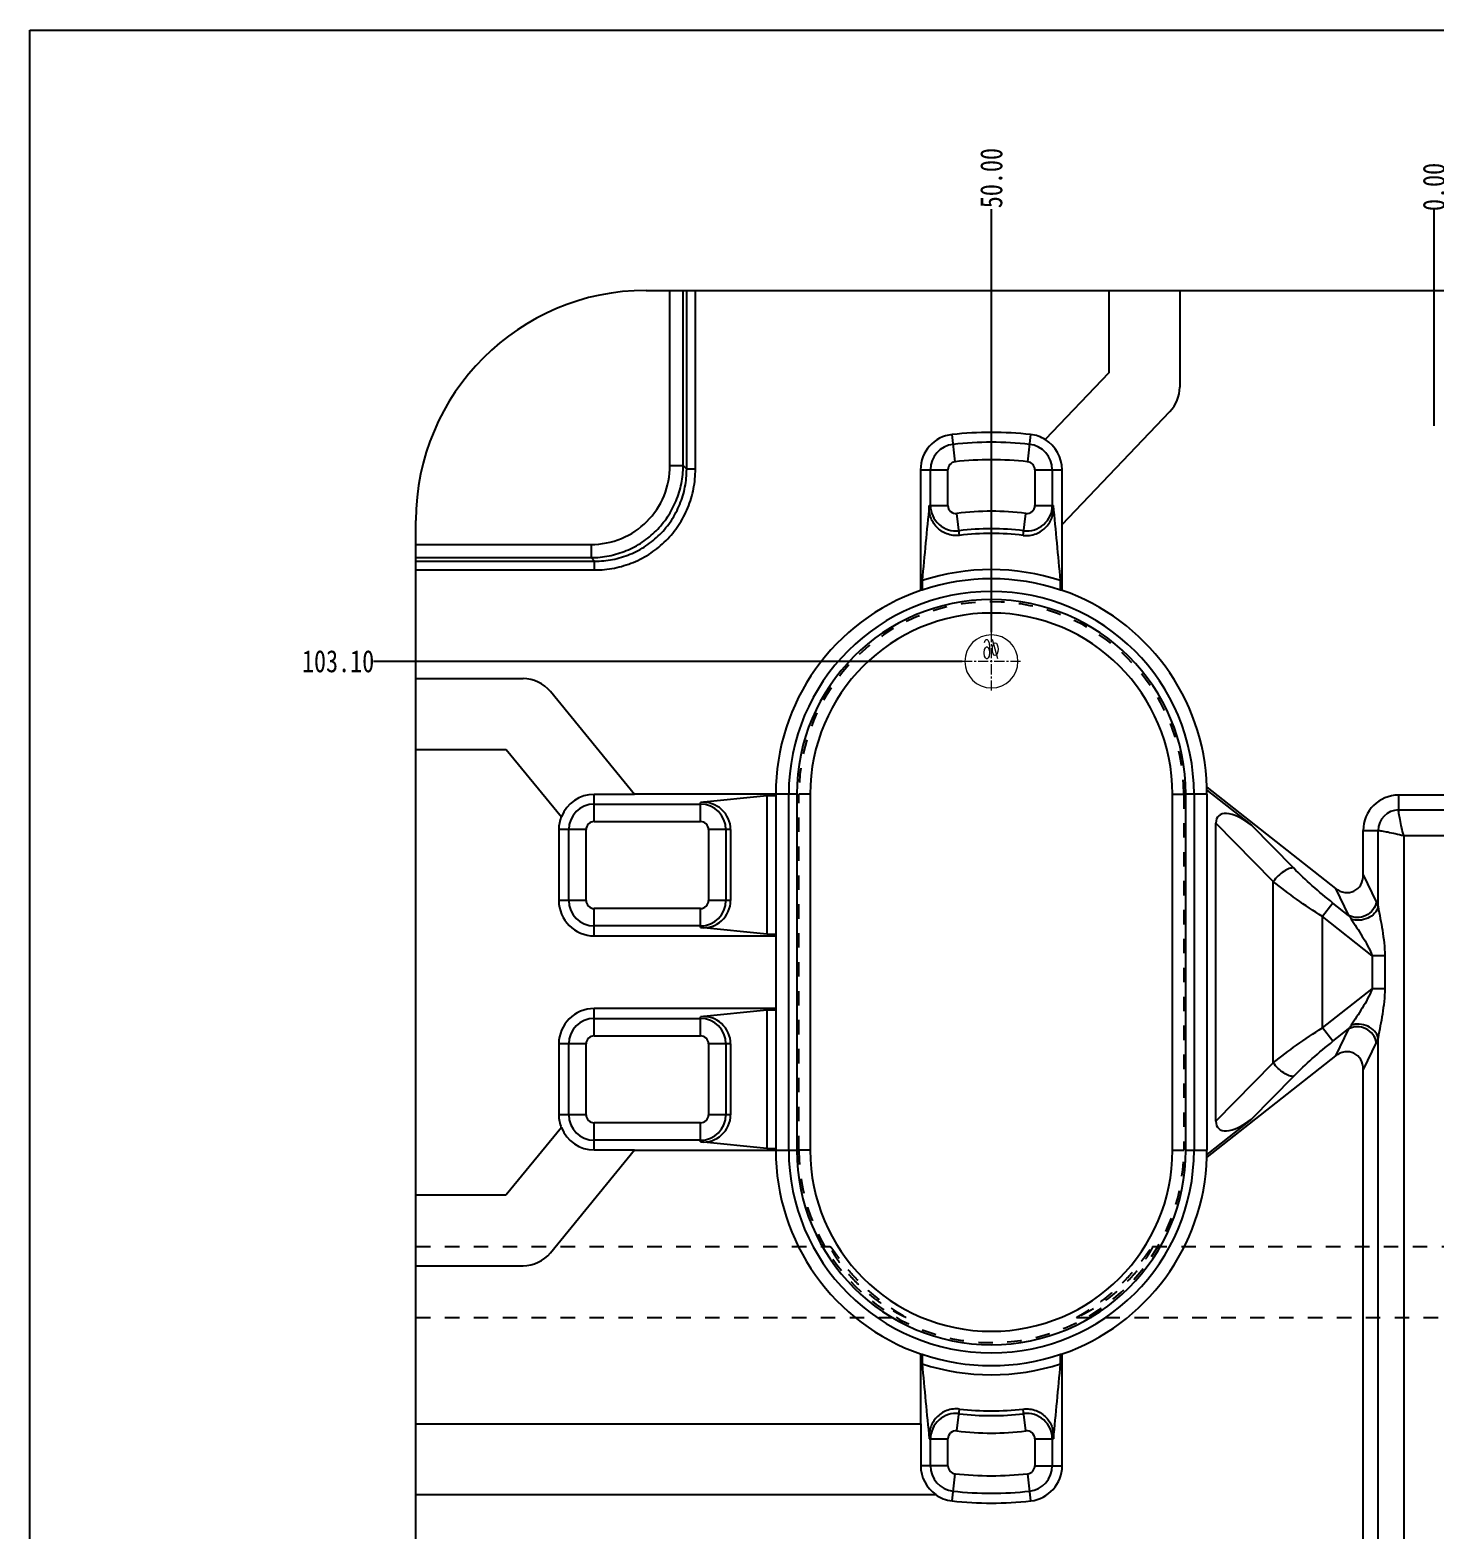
# Model space of a CAD drawing. Header units: millimetres. Extents: x 780 to 4422, y -1506 to 1268.
# Drawn here: x 1799.7 to 1958.3, y -546.6 to -377.2 of the extents above; entities that cross this region are included whole.
import ezdxf

# ---------------------------------------------------------------- set-up
doc = ezdxf.new("R2010")
doc.units = ezdxf.units.MM
doc.header["$LTSCALE"] = 16.335
doc.header["$PDMODE"] = 3
doc.header["$PDSIZE"] = 0.3125
doc.linetypes.add('CENTER', pattern=[0.6, 0.375, -0.075, 0.075, -0.075])
doc.linetypes.add('HIDDEN', pattern=[0.2, 0.1, -0.1])
doc.layers.get('0').update_dxf_attribs({"linetype": 'CONTINUOUS'})
doc.layers.get('Defpoints').update_dxf_attribs({"linetype": 'CONTINUOUS'})
doc.layers.add('DEFAULT_2', color=8, linetype='HIDDEN')
doc.layers.add('dim', color=82, linetype='CONTINUOUS', lineweight=9)
doc.layers.add('insert', color=85, linetype='CONTINUOUS', lineweight=20)
doc.styles.get("Standard").update_dxf_attribs({"font": 'txt', "width": 0.8})
doc.styles.add('TXT05', font='txt.shx', dxfattribs={"width": 0.5, "bigfont": 'gbcbig.shx'})
doc.dimstyles.get("Standard").update_dxf_attribs({"dimtxt": 0.15625, "dimasz": 0.1875, "dimexe": 0.125, "dimexo": 0.0625, "dimtad": 0, "dimtih": 1, "dimtoh": 1, "dimdsep": 46, "dimtxsty": 'Standard', "dimcen": 0.09, "dimadec": 0, "dimazin": 0, "dimtp": 0.01, "dimtm": 0.01, "dimtfac": 1, "dimtofl": 0, "dimtmove": 0, "dimatfit": 3, "dimfxl": 0, "dimtolj": 1, "dimarcsym": 0})

# ---------------------------------------------------------------- blocks, each defined once
blk = doc.blocks.new('csk_6')
at = {"layer": 'insert', "color": 1, "linetype": 'CENTER', "ltscale": 0.186593}
for p, q in [((0, -3.3), (0, 3.3)), ((-3.3, 0), (3.3, 0))]:
    blk.add_line(p, q, dxfattribs=at)
at = {"layer": 'insert'}
blk.add_circle((0, 0), 3, dxfattribs=at)
at = {"layer": 'insert', "color": 6, "style": 'TXT05', "width": 0.5}
blk.add_text('%%c6', height=2.16, dxfattribs=at).set_placement((-0.9, 0.3))
blk = doc.blocks.new('*D285')
at = {"layer": 'Defpoints', "color": 0}
for p in [(1958.26, -397.46), (1958.26, -421.95), (1958.26, -551.64)]:
    blk.add_point(p, dxfattribs=at)
at = {"layer": 'dim', "color": 4, "lineweight": -2}
blk.add_line((1958.26, -421.95), (1958.26, -397.46), dxfattribs=at)
at = {"layer": 'dim', "color": 6, "insert": (1958.26, -394.96), "char_height": 2.5, "attachment_point": 5, "rotation": 90}
blk.add_mtext('\\A1;0.00', dxfattribs=at)
blk = doc.blocks.new('*D290')
at = {"layer": 'Defpoints', "color": 0}
for p in [(1838.46, -448.54), (1904.96, -448.54), (1958.26, -551.64)]:
    blk.add_point(p, dxfattribs=at)
at = {"layer": 'dim', "color": 4, "lineweight": -2}
blk.add_line((1904.96, -448.54), (1838.46, -448.54), dxfattribs=at)
at = {"layer": 'dim', "color": 6, "insert": (1834.46, -448.54), "char_height": 2.5, "attachment_point": 5}
blk.add_mtext('\\A1;103.10', dxfattribs=at)
blk = doc.blocks.new('*D292')
at = {"layer": 'Defpoints', "color": 0}
for p in [(1908.26, -397.46), (1908.26, -445.24), (1958.26, -551.64)]:
    blk.add_point(p, dxfattribs=at)
at = {"layer": 'dim', "color": 4, "lineweight": -2}
blk.add_line((1908.26, -445.24), (1908.26, -397.46), dxfattribs=at)
at = {"layer": 'dim', "color": 6, "insert": (1908.26, -393.96), "char_height": 2.5, "attachment_point": 5, "rotation": 90}
blk.add_mtext('\\A1;50.00', dxfattribs=at)

msp = doc.modelspace()

# ---------------------------------------------------------------- linework, layer by layer
at = {"color": 7, "linetype": 'Continuous'}
for p, q in [((1869.256, -406.644), (2047.256, -406.644)), ((1871.952, -426.427), (1871.952, -406.644)), ((1873.438, -426.427), (1873.438, -406.644)), ((1873.838, -426.828), (1873.838, -406.644)), ((1874.828, -426.828), (1874.828, -406.644)), ((1921.526, -406.644), (1921.526, -415.957)), ((1929.526, -406.644), (1929.526, -417.558)), ((1921.526, -415.957), (1914.336, -423.5)), ((1916.239, -433.099), (1928.421, -420.317)), ((1904.157, -425.99), (1903.822, -422.92)), ((1912.69, -422.92), (1912.355, -425.99)), ((1871.952, -426.427), (1873.438, -426.427)), ((1873.438, -426.427), (1873.838, -426.828)), ((1874.828, -426.828), (1873.838, -426.828)), ((1900.256, -426.896), (1900.256, -440.529)), ((1900.256, -426.896), (1903.345, -426.896)), ((1901.375, -430.923), (1901.375, -426.896)), ((1903.345, -430.923), (1903.345, -426.896)), ((1913.167, -426.896), (1913.167, -430.923)), ((1913.167, -426.896), (1916.239, -426.896)), ((1915.137, -426.896), (1915.137, -430.923)), ((1916.239, -433.099), (1916.239, -426.896)), ((1901.239, -430.923), (1903.345, -430.923)), ((1904.672, -434.309), (1904.367, -431.827)), ((1911.841, -434.309), (1912.145, -431.827)), ((1913.167, -430.923), (1915.274, -430.923)), ((1843.256, -670.644), (1843.256, -432.644)), ((1916.256, -440.529), (1916.256, -433.08)), ((1843.256, -435.34), (1863.04, -435.34)), ((1863.04, -435.34), (1863.04, -436.825)), ((1843.256, -436.825), (1863.04, -436.825)), ((1863.04, -436.825), (1863.44, -437.225)), ((1843.256, -437.225), (1863.44, -437.225)), ((1843.256, -438.216), (1863.44, -438.216)), ((1863.44, -438.216), (1863.44, -437.225)), ((1900.433, -439.415), (1900.433, -440.5)), ((1916.08, -440.5), (1916.08, -439.415)), ((1843.256, -450.492), (1855.348, -450.492)), ((1867.955, -463.561), (1858.442, -451.956)), ((1843.256, -458.492), (1853.455, -458.492)), ((1853.455, -458.492), (1859.684, -466.09)), ((1863.391, -466.633), (1863.391, -463.561)), ((1867.955, -463.561), (1863.391, -463.561)), ((1886.283, -463.544), (1867.941, -463.544)), ((1882.891, -463.72), (1875.391, -464.476)), ((1882.891, -463.72), (1882.891, -479.367)), ((1883.92, -463.72), (1882.891, -463.72)), ((1883.92, -463.72), (1883.92, -479.367)), ((1885.365, -503.744), (1885.365, -463.544)), ((1886.283, -463.544), (1886.283, -503.744)), ((1930.23, -503.744), (1930.23, -463.544)), ((1932.592, -463.544), (1930.23, -463.544)), ((1931.148, -463.544), (1931.148, -503.744)), ((1932.587, -463.071), (1937.646, -467.054)), ((1932.592, -463.544), (1932.592, -503.744)), ((1932.608, -462.746), (1947.129, -474.181)), ((1954.256, -463.644), (1954.256, -465.325)), ((1962.256, -463.644), (1954.256, -463.644)), ((1863.391, -464.663), (1875.391, -464.663)), ((1875.391, -466.633), (1875.391, -464.476)), ((1954.256, -465.325), (1962.256, -465.325)), ((1859.391, -467.544), (1859.391, -475.544)), ((1862.48, -467.544), (1859.391, -467.544)), ((1860.51, -475.544), (1860.51, -467.544)), ((1862.48, -475.544), (1862.48, -467.544)), ((1863.391, -466.633), (1875.391, -466.633)), ((1876.302, -467.544), (1876.302, -475.544)), ((1878.803, -467.544), (1876.302, -467.544)), ((1878.272, -467.544), (1878.272, -475.544)), ((1878.803, -467.544), (1878.803, -475.544)), ((1933.621, -500.461), (1933.621, -466.826)), ((1940.102, -473.404), (1933.621, -466.826)), ((1942.407, -471.886), (1937.646, -467.054)), ((1950.256, -472.663), (1950.256, -467.644)), ((1950.256, -467.644), (1951.938, -467.644)), ((1951.938, -476.237), (1951.938, -467.644)), ((1954.836, -468.223), (1954.836, -596.073)), ((1954.836, -468.223), (1961.677, -468.223)), ((1940.102, -493.884), (1940.102, -473.404)), ((1947.129, -474.181), (1948.608, -477.227)), ((1950.256, -472.663), (1951.735, -475.71)), ((1862.48, -475.544), (1859.391, -475.544)), ((1878.803, -475.544), (1876.302, -475.544)), ((1946.844, -475.839), (1945.649, -477.356)), ((1948.608, -477.227), (1946.844, -475.839)), ((1863.391, -479.544), (1863.391, -476.455)), ((1875.391, -476.455), (1863.391, -476.455)), ((1875.391, -478.612), (1875.391, -476.455)), ((1945.649, -489.931), (1945.649, -477.356)), ((1951.265, -481.779), (1945.649, -477.356)), ((1875.391, -478.425), (1863.391, -478.425)), ((1882.891, -479.367), (1875.391, -478.612)), ((1882.891, -479.367), (1883.92, -479.367)), ((1863.391, -479.544), (1883.891, -479.544)), ((1883.891, -479.544), (1883.891, -487.744)), ((1951.265, -481.779), (1951.265, -485.508)), ((1952.693, -481.779), (1951.265, -481.779)), ((1952.693, -481.779), (1952.693, -485.508)), ((1945.649, -489.931), (1951.265, -485.508)), ((1952.693, -485.508), (1951.265, -485.508)), ((1863.391, -490.833), (1863.391, -487.744)), ((1883.891, -487.744), (1863.391, -487.744)), ((1863.391, -488.863), (1875.391, -488.863)), ((1882.891, -487.92), (1875.391, -488.676)), ((1875.391, -490.833), (1875.391, -488.676)), ((1882.891, -487.92), (1882.891, -503.567)), ((1883.92, -487.92), (1882.891, -487.92)), ((1883.92, -487.92), (1883.92, -503.567)), ((1863.391, -490.833), (1875.391, -490.833)), ((1946.844, -491.449), (1945.649, -489.931)), ((1946.844, -491.449), (1948.608, -490.06)), ((1948.608, -490.06), (1947.129, -493.106)), ((1951.938, -596.073), (1951.938, -491.05)), ((1859.391, -491.744), (1859.391, -499.744)), ((1862.48, -491.744), (1859.391, -491.744)), ((1860.51, -499.744), (1860.51, -491.744)), ((1862.48, -499.744), (1862.48, -491.744)), ((1876.302, -491.744), (1876.302, -499.744)), ((1878.803, -491.744), (1876.302, -491.744)), ((1878.272, -491.744), (1878.272, -499.744)), ((1878.803, -491.744), (1878.803, -499.744)), ((1951.735, -491.578), (1950.256, -494.624)), ((1947.129, -493.106), (1932.608, -504.541)), ((1933.621, -500.461), (1940.102, -493.884)), ((1950.256, -598.663), (1950.256, -494.624)), ((1937.646, -500.234), (1942.407, -495.402)), ((1862.48, -499.744), (1859.391, -499.744)), ((1878.803, -499.744), (1876.302, -499.744)), ((1859.684, -501.197), (1853.455, -508.796)), ((1863.391, -503.726), (1863.391, -500.655)), ((1875.391, -500.655), (1863.391, -500.655)), ((1875.391, -502.812), (1875.391, -500.655)), ((1937.646, -500.234), (1932.587, -504.217)), ((1875.391, -502.625), (1863.391, -502.625)), ((1882.891, -503.567), (1875.391, -502.812)), ((1858.442, -515.332), (1867.955, -503.726)), ((1863.391, -503.726), (1867.955, -503.726)), ((1867.941, -503.744), (1886.283, -503.744)), ((1882.891, -503.567), (1883.92, -503.567)), ((1930.23, -503.744), (1932.592, -503.744)), ((1843.256, -508.796), (1853.455, -508.796)), ((1843.256, -516.796), (1855.348, -516.796)), ((1900.256, -526.758), (1900.256, -534.644)), ((1900.433, -526.788), (1900.433, -527.872)), ((1916.08, -527.872), (1916.08, -526.788)), ((1916.256, -539.385), (1916.256, -526.758)), ((1904.367, -535.46), (1904.672, -532.978)), ((1912.145, -535.46), (1911.841, -532.978)), ((1843.256, -534.644), (1900.274, -534.644)), ((1900.274, -534.644), (1900.274, -539.385)), ((1901.239, -536.364), (1903.345, -536.364)), ((1901.375, -539.385), (1901.375, -536.364)), ((1903.345, -539.385), (1903.345, -536.364)), ((1913.167, -536.364), (1913.167, -539.385)), ((1913.167, -536.364), (1915.274, -536.364)), ((1915.137, -536.364), (1915.137, -539.385)), ((1903.345, -539.385), (1900.274, -539.385)), ((1903.81, -543.36), (1904.155, -540.291)), ((1912.702, -543.36), (1912.358, -540.291)), ((1913.167, -539.385), (1916.256, -539.385)), ((1843.256, -542.644), (1901.967, -542.644))]:
    msp.add_line(p, q, dxfattribs=at)
at = {"color": 2, "linetype": 'Continuous'}
for p, q in [((1887.795, -463.544), (1887.795, -503.744)), ((1928.718, -503.744), (1928.718, -463.544))]:
    msp.add_line(p, q, dxfattribs=at)
msp.add_lwpolyline([(1799.657, -377.234), (2208.081, -377.234), (2208.081, -810.894), (1799.657, -810.894)], close=True)
at = {"color": 7, "linetype": 'Continuous'}
for centre, radius, start, end in [((1869.256, -432.644), 26, 90, 180), ((1925.526, -417.558), 4, 316.37483, 0), ((1904.256, -426.896), 4, 96.22907, 180), ((1908.256, -463.544), 40.865, 83.77093, 96.22907), ((1912.256, -426.896), 4, 58.46523, 83.77093), ((1912.256, -426.896), 3.982, 0, 58.51957), ((1904.256, -426.896), 2.881, 96.22907, 180), ((1908.256, -463.544), 39.746, 83.77093, 96.22907), ((1912.256, -426.896), 2.881, 0, 83.77093), ((1904.256, -426.896), 0.911, 96.22907, 180), ((1908.256, -463.544), 37.776, 83.77093, 96.22907), ((1912.256, -426.896), 0.911, 0, 83.77093), ((4552.192, -686.887), 2663.282, 174.484884, 174.668405), ((1904.256, -430.923), 2.881, 180, 276.99079), ((1904.256, -430.923), 0.911, 180, 276.99079), ((1908.256, -463.544), 31.954, 83.00921, 96.99079), ((1912.256, -430.923), 2.881, 263.00921, 0), ((1912.256, -430.923), 0.911, 263.00921, 0), ((-735.68, -686.887), 2663.282, 5.331595, 5.515116), ((1908.256, -463.544), 29.984, 83.00921, 96.99079), ((1908.256, -463.544), 29.453, 83.00921, 96.99079), ((1908.256, -463.544), 25.365, 72.03459, 107.96541), ((1908.256, -463.544), 24.336, 71.24704, 108.75296), ((1908.256, -463.544), 24.365, 109.16798, 180), ((1908.256, -463.544), 22.892, 0, 180), ((1908.256, -463.544), 21.973, 0, 180), ((1908.256, -463.544), 24.365, 1.87638, 70.83202), ((1855.348, -454.492), 4, 39.34159, 90), ((1863.391, -467.544), 3.982, 90, 158.59108), ((1908.256, -463.544), 24.336, 0, 1.114), ((1954.256, -467.644), 4, 90, 180), ((1863.391, -467.544), 2.881, 90, 180), ((1875.391, -467.544), 2.881, 0, 90), ((1954.256, -467.644), 2.318, 90, 180), ((1863.391, -467.544), 4, 158.44973, 180), ((1863.391, -467.544), 0.911, 90, 180), ((1875.391, -467.544), 0.911, 0, 90), ((1863.391, -475.544), 4, 180, 270), ((1863.391, -475.544), 2.881, 180, 270), ((1863.391, -475.544), 0.911, 180, 270), ((1875.391, -475.544), 2.881, 270, 0), ((1875.391, -475.544), 0.911, 270, 0), ((1863.391, -491.744), 4, 90, 180), ((1863.391, -491.744), 2.881, 90, 180), ((1875.391, -491.744), 2.881, 0, 90), ((1863.391, -491.744), 0.911, 90, 180), ((1875.391, -491.744), 0.911, 0, 90), ((1863.391, -499.744), 4, 180, 201.55027), ((1863.391, -499.744), 2.881, 180, 270), ((1863.391, -499.744), 0.911, 180, 270), ((1875.391, -499.744), 2.881, 270, 0), ((1875.391, -499.744), 0.911, 270, 0), ((1863.391, -499.744), 3.982, 201.40892, 270), ((1908.256, -503.744), 24.365, 180, 250.83202), ((1908.256, -503.744), 22.892, 180, 0), ((1908.256, -503.744), 21.973, 180, 0), ((1908.256, -503.744), 24.365, 289.16798, 358.12362), ((1908.256, -503.744), 24.336, 358.886, 0), ((1855.348, -512.796), 4, 270, 320.65841), ((1908.256, -503.744), 24.336, 251.24704, 288.75296), ((1908.256, -503.744), 25.365, 252.03459, 287.96541), ((4552.192, -280.401), 2663.282, 185.331595, 185.515116), ((-735.68, -280.401), 2663.282, 354.484884, 354.668405), ((1904.256, -536.364), 2.881, 83.00921, 180), ((1908.256, -503.744), 29.984, 263.00921, 276.99079), ((1908.256, -503.744), 29.453, 263.00921, 276.99079), ((1912.256, -536.364), 2.881, 0, 96.99079), ((1904.256, -536.364), 0.911, 83.00921, 180), ((1908.256, -503.744), 31.954, 263.00921, 276.99079), ((1912.256, -536.364), 0.911, 0, 96.99079), ((1904.256, -539.385), 3.982, 180, 234.91278), ((1904.256, -539.385), 2.881, 180, 263.59653), ((1904.256, -539.385), 0.911, 180, 263.59653), ((1908.256, -503.744), 36.776, 263.59653, 276.40347), ((1912.256, -539.385), 0.911, 276.40347, 0), ((1912.256, -539.385), 2.881, 276.40347, 0), ((1912.256, -539.385), 4, 276.40347, 0), ((1904.256, -539.385), 4, 234.55483, 263.59653), ((1908.256, -503.744), 39.865, 263.59653, 276.40347), ((1908.256, -503.744), 38.746, 263.59653, 276.40347)]:
    msp.add_arc(centre, radius, start, end, dxfattribs=at)
at = {"color": 2, "linetype": 'Continuous'}
for centre, start, end in [((1908.256, -463.544), 0, 180), ((1908.256, -503.744), 180, 0)]:
    msp.add_arc(centre, 20.461, start, end, dxfattribs=at)
at = {"color": 7, "linetype": 'Continuous'}
for centre, major_axis, ratio, start_param, end_param in [((1900.976, -463.544), (17.085, 0), 0.176327, 3.1415927, 3.200157), ((1875.703, -467.544), (3.099, 0), 0.9949109, 0, 1.6717259), ((1937.227, -469.36), (-3.312, 3.361), 0.4238115, -1.2810064, 0.406195), ((1948.186, -472.378), (1.025, -2.111), 0.8523139, -1.0531399, 1.0531399), ((1875.703, -475.544), (3.099, 0), 0.9949109, -1.6717259, 0), ((1900.976, -479.544), (17.085, 0), 0.176327, 3.0830283, 3.1415927), ((1900.976, -487.744), (17.085, 0), 0.176327, 3.1415927, 3.200157), ((1875.703, -491.744), (3.099, 0), 0.9949109, 0, 1.6717259), ((1948.186, -494.91), (-1.025, -2.111), 0.8523139, 2.0884528, 4.1947325), ((1875.703, -499.744), (3.099, 0), 0.9949109, -1.6717256, 0), ((1937.227, -497.928), (3.312, 3.361), 0.4238115, -3.5477877, -1.8605863), ((1900.976, -503.744), (17.085, 0), 0.176327, 3.0830283, 3.1415927)]:
    msp.add_ellipse(centre, major_axis=major_axis, ratio=ratio, start_param=start_param, end_param=end_param, dxfattribs=at)
for points, knots in [([(1863.04, -435.34), (1864.2, -435.34), (1866.547, -434.884), (1869.518, -432.905), (1871.497, -429.934), (1871.952, -427.588), (1871.952, -426.427)], [0, 0, 0, 0, 0.2500522, 0.500031, 0.7499637, 1, 1, 1, 1]), ([(1863.04, -436.825), (1863.719, -436.823), (1865.081, -436.688), (1867.044, -436.094), (1868.854, -435.128), (1870.441, -433.827), (1871.741, -432.241), (1872.706, -430.431), (1873.3, -428.469), (1873.436, -427.107), (1873.438, -426.427)], [0, 0, 0, 0, 0.1249947, 0.2500208, 0.3750159, 0.500031, 0.6250316, 0.7499954, 0.8749999, 1, 1, 1, 1]), ([(1863.44, -438.216), (1864.185, -438.216), (1865.68, -438.071), (1867.835, -437.425), (1869.822, -436.369), (1871.561, -434.943), (1872.985, -433.203), (1874.039, -431.217), (1874.684, -429.065), (1874.828, -427.572), (1874.828, -426.828)], [0, 0, 0, 0, 0.1250853, 0.2501923, 0.3752364, 0.5002423, 0.6252002, 0.7501271, 0.8750446, 1, 1, 1, 1]), ([(1863.44, -437.225), (1864.121, -437.227), (1865.487, -437.097), (1867.457, -436.51), (1869.273, -435.547), (1870.863, -434.245), (1872.164, -432.655), (1873.124, -430.839), (1873.71, -428.872), (1873.839, -427.508), (1873.838, -426.828)], [0, 0, 0, 0, 0.1250812, 0.2501881, 0.3752342, 0.5002433, 0.6252042, 0.7501325, 0.8750488, 1, 1, 1, 1]), ([(1904.672, -434.309), (1904.184, -434.369), (1903.192, -434.247), (1902.002, -433.437), (1901.299, -432.254), (1901.197, -431.356), (1901.239, -430.923)], [0, 0, 0, 0, 0.2686767, 0.5217542, 0.7621899, 1, 1, 1, 1]), ([(1911.841, -434.309), (1912.328, -434.369), (1913.32, -434.247), (1914.51, -433.437), (1915.214, -432.254), (1915.315, -431.356), (1915.274, -430.923)], [0, 0, 0, 0, 0.2686766, 0.521754, 0.7621898, 1, 1, 1, 1]), ([(1900.433, -440.5), (1900.388, -440.499), (1900.328, -440.507), (1900.271, -440.524), (1900.256, -440.529)], [0, 0, 0, 0, 0.7433342, 1, 1, 1, 1]), ([(1916.256, -440.529), (1916.242, -440.524), (1916.185, -440.507), (1916.124, -440.499), (1916.08, -440.5)], [0, 0, 0, 0, 0.2566658, 1, 1, 1, 1]), ([(1932.587, -463.071), (1932.592, -463.045), (1932.608, -462.938), (1932.611, -462.829), (1932.608, -462.746)], [0, 0, 0, 0, 0.2383963, 1, 1, 1, 1]), ([(1954.837, -468.223), (1954.747, -467.91), (1954.602, -467.307), (1954.429, -466.476), (1954.312, -465.827), (1954.258, -465.463), (1954.256, -465.325)], [0, 0, 0, 0, 0.3309072, 0.6285146, 0.8605522, 1, 1, 1, 1]), ([(1951.938, -467.644), (1952.075, -467.648), (1952.44, -467.695), (1953.088, -467.818), (1953.919, -467.989), (1954.522, -468.134), (1954.836, -468.224)], [0, 0, 0, 0, 0.1394483, 0.3715081, 0.6690987, 1, 1, 1, 1]), ([(1942.407, -471.886), (1942.331, -471.872), (1942.157, -471.875), (1941.763, -471.974), (1941.228, -472.265), (1940.622, -472.762), (1940.26, -473.179), (1940.102, -473.404)], [0, 0, 0, 0, 0.0807313, 0.1792387, 0.4245789, 0.7115073, 1, 1, 1, 1]), ([(1946.844, -475.839), (1946.047, -475.211), (1944.527, -473.936), (1943.085, -472.574), (1942.407, -471.886)], [0, 0, 0, 0, 0.5122364, 1, 1, 1, 1]), ([(1945.649, -477.356), (1944.66, -476.733), (1942.772, -475.468), (1940.958, -474.098), (1940.102, -473.404)], [0, 0, 0, 0, 0.5146219, 1, 1, 1, 1]), ([(1951.735, -475.71), (1951.691, -476.029), (1951.4, -476.667), (1950.58, -477.31), (1949.568, -477.557), (1948.886, -477.39), (1948.608, -477.227)], [0, 0, 0, 0, 0.2419407, 0.4999996, 0.7580587, 1, 1, 1, 1]), ([(1951.735, -475.71), (1951.753, -475.748), (1951.831, -475.92), (1951.894, -476.098), (1951.938, -476.237)], [0, 0, 0, 0, 0.2272637, 1, 1, 1, 1]), ([(1948.608, -477.227), (1948.633, -477.259), (1948.735, -477.394), (1948.83, -477.533), (1948.9, -477.641)], [0, 0, 0, 0, 0.2390131, 1, 1, 1, 1]), ([(1951.938, -476.237), (1951.88, -476.511), (1951.565, -477.057), (1950.784, -477.596), (1949.841, -477.839), (1949.186, -477.755), (1948.9, -477.641)], [0, 0, 0, 0, 0.2268009, 0.4840912, 0.7510336, 1, 1, 1, 1]), ([(1948.9, -477.641), (1949.105, -477.956), (1949.53, -478.603), (1950.163, -479.6), (1950.774, -480.651), (1951.129, -481.391), (1951.265, -481.779)], [0, 0, 0, 0, 0.2359908, 0.4863676, 0.7418753, 1, 1, 1, 1]), ([(1951.938, -476.238), (1952.109, -477.126), (1952.376, -478.483), (1952.631, -480.333), (1952.693, -481.295), (1952.693, -481.779)], [0, 0, 0, 0, 0.4844124, 0.7408482, 1, 1, 1, 1]), ([(1951.265, -485.508), (1951.128, -485.896), (1950.775, -486.637), (1950.163, -487.687), (1949.53, -488.684), (1949.106, -489.331), (1948.901, -489.646)], [0, 0, 0, 0, 0.258204, 0.5136454, 0.7639341, 1, 1, 1, 1]), ([(1952.693, -485.508), (1952.693, -485.992), (1952.631, -486.955), (1952.376, -488.805), (1952.11, -490.162), (1951.938, -491.05)], [0, 0, 0, 0, 0.2591989, 0.5155839, 1, 1, 1, 1]), ([(1951.938, -491.05), (1951.88, -490.776), (1951.565, -490.231), (1950.784, -489.691), (1949.841, -489.448), (1949.186, -489.532), (1948.9, -489.646)], [0, 0, 0, 0, 0.2268229, 0.484101, 0.7510302, 1, 1, 1, 1]), ([(1940.102, -493.884), (1940.958, -493.189), (1942.772, -491.82), (1944.66, -490.554), (1945.649, -489.931)], [0, 0, 0, 0, 0.4852887, 1, 1, 1, 1]), ([(1948.901, -489.646), (1948.877, -489.683), (1948.783, -489.824), (1948.685, -489.962), (1948.608, -490.06)], [0, 0, 0, 0, 0.2600979, 1, 1, 1, 1]), ([(1951.735, -491.578), (1951.691, -491.259), (1951.4, -490.62), (1950.58, -489.977), (1949.568, -489.731), (1948.886, -489.897), (1948.608, -490.06)], [0, 0, 0, 0, 0.2419415, 0.5, 0.7580585, 1, 1, 1, 1]), ([(1951.938, -491.05), (1951.923, -491.099), (1951.864, -491.278), (1951.795, -491.454), (1951.735, -491.578)], [0, 0, 0, 0, 0.2719861, 1, 1, 1, 1]), ([(1942.407, -495.402), (1943.085, -494.713), (1944.527, -493.351), (1946.047, -492.077), (1946.844, -491.449)], [0, 0, 0, 0, 0.4876871, 1, 1, 1, 1]), ([(1942.407, -495.402), (1942.331, -495.415), (1942.157, -495.413), (1941.763, -495.313), (1941.228, -495.023), (1940.622, -494.526), (1940.26, -494.109), (1940.102, -493.884)], [0, 0, 0, 0, 0.0807313, 0.1792387, 0.4245789, 0.7115073, 1, 1, 1, 1]), ([(1932.608, -504.541), (1932.609, -504.513), (1932.61, -504.404), (1932.601, -504.296), (1932.587, -504.217)], [0, 0, 0, 0, 0.2624912, 1, 1, 1, 1]), ([(1900.256, -526.758), (1900.271, -526.763), (1900.328, -526.78), (1900.388, -526.788), (1900.433, -526.788)], [0, 0, 0, 0, 0.2566658, 1, 1, 1, 1]), ([(1916.08, -526.788), (1916.124, -526.788), (1916.185, -526.78), (1916.242, -526.763), (1916.256, -526.758)], [0, 0, 0, 0, 0.7433342, 1, 1, 1, 1]), ([(1904.672, -532.978), (1904.184, -532.918), (1903.192, -533.04), (1902.002, -533.851), (1901.299, -535.033), (1901.197, -535.932), (1901.239, -536.364)], [0, 0, 0, 0, 0.2686766, 0.521754, 0.7621898, 1, 1, 1, 1]), ([(1911.841, -532.978), (1912.328, -532.918), (1913.32, -533.04), (1914.51, -533.851), (1915.214, -535.033), (1915.315, -535.932), (1915.274, -536.364)], [0, 0, 0, 0, 0.2686767, 0.5217542, 0.7621899, 1, 1, 1, 1])]:
    msp.add_open_spline(points, degree=3, knots=knots, dxfattribs=at)
at = {"layer": 'DEFAULT_2', "color": 8, "linetype": 'HIDDEN'}
for p, q in [((1886.522, -503.744), (1886.522, -463.544)), ((1887.795, -463.544), (1886.522, -463.544)), ((1928.718, -463.544), (1929.991, -463.544)), ((1929.991, -463.544), (1929.991, -503.744)), ((1887.795, -503.744), (1886.522, -503.744)), ((1928.718, -503.744), (1929.991, -503.744)), ((1843.256, -514.644), (1890.06, -514.644)), ((1926.452, -514.644), (1990.06, -514.644)), ((1843.256, -522.644), (1898.629, -522.644)), ((1917.884, -522.644), (1998.629, -522.644))]:
    msp.add_line(p, q, dxfattribs=at)
for centre, start, end in [((1908.256, -463.544), 0, 180), ((1908.256, -503.744), 180, 0)]:
    msp.add_arc(centre, 21.735, start, end, dxfattribs=at)
for points, knots in [([(1898.629, -522.644), (1898.617, -522.644), (1898.585, -522.633), (1898.526, -522.612), (1898.443, -522.577), (1898.296, -522.512), (1898.079, -522.409), (1897.788, -522.262), (1897.469, -522.091), (1897.007, -521.83), (1896.405, -521.463), (1895.674, -520.969), (1894.935, -520.42), (1894.201, -519.818), (1893.484, -519.168), (1892.793, -518.477), (1892.143, -517.758), (1891.548, -517.03), (1891.104, -516.425), (1890.791, -515.964), (1890.59, -515.652), (1890.419, -515.371), (1890.278, -515.126), (1890.174, -514.935), (1890.098, -514.774), (1890.068, -514.712), (1890.05, -514.644), (1890.06, -514.644)], [0, 0, 0, 0, 0.0028823, 0.0082739, 0.0158615, 0.0253173, 0.0487124, 0.0763712, 0.1069521, 0.1396635, 0.2096044, 0.2838102, 0.3610929, 0.4407018, 0.5219644, 0.6040709, 0.6858529, 0.7653976, 0.8399228, 0.8740617, 0.9053597, 0.9331609, 0.9568037, 0.9757156, 0.9893834, 0.9974479, 1, 1, 1, 1]), ([(1890.06, -514.644), (1890.066, -514.644), (1890.08, -514.655), (1890.102, -514.677), (1890.134, -514.715), (1890.195, -514.791), (1890.29, -514.921), (1890.427, -515.112), (1890.595, -515.347), (1890.79, -515.618), (1891.012, -515.919), (1891.347, -516.362), (1891.81, -516.946), (1892.417, -517.656), (1893.073, -518.364), (1893.764, -519.05), (1894.479, -519.702), (1895.207, -520.312), (1895.937, -520.875), (1896.545, -521.307), (1897.021, -521.626), (1897.361, -521.846), (1897.685, -522.049), (1897.985, -522.231), (1898.214, -522.369), (1898.374, -522.465), (1898.459, -522.517), (1898.517, -522.553), (1898.552, -522.576), (1898.582, -522.595), (1898.605, -522.611), (1898.621, -522.625), (1898.63, -522.633), (1898.636, -522.643), (1898.631, -522.644), (1898.629, -522.644)], [0, 0, 0, 0, 0.0013797, 0.0041228, 0.0082685, 0.0137992, 0.0288907, 0.0489852, 0.0735309, 0.1019618, 0.1336806, 0.1680859, 0.2428344, 0.3225975, 0.4047161, 0.4873703, 0.5693641, 0.6498112, 0.7279541, 0.8028874, 0.8387298, 0.8731446, 0.9056671, 0.9356588, 0.9620126, 0.9733481, 0.9830308, 0.9871443, 0.9907155, 0.9937084, 0.9960979, 0.9978617, 0.9989855, 0.9995058, 1, 1, 1, 1]), ([(1917.884, -522.644), (1917.882, -522.644), (1917.876, -522.643), (1917.882, -522.633), (1917.891, -522.625), (1917.908, -522.611), (1917.931, -522.595), (1917.96, -522.576), (1917.996, -522.553), (1918.054, -522.517), (1918.139, -522.465), (1918.299, -522.369), (1918.528, -522.231), (1918.827, -522.049), (1919.151, -521.846), (1919.492, -521.626), (1919.968, -521.307), (1920.576, -520.875), (1921.306, -520.312), (1922.034, -519.702), (1922.748, -519.05), (1923.44, -518.364), (1924.096, -517.656), (1924.702, -516.946), (1925.166, -516.362), (1925.501, -515.919), (1925.722, -515.618), (1925.918, -515.347), (1926.085, -515.112), (1926.223, -514.921), (1926.318, -514.791), (1926.378, -514.715), (1926.41, -514.677), (1926.433, -514.655), (1926.447, -514.644), (1926.452, -514.644)], [0, 0, 0, 0, 0.0004941, 0.0010146, 0.0021387, 0.0039029, 0.0062925, 0.0092855, 0.0128563, 0.0169694, 0.0266518, 0.0379883, 0.0643455, 0.0943365, 0.1268593, 0.1612722, 0.1971137, 0.2720453, 0.350187, 0.430633, 0.5126249, 0.5952783, 0.6773957, 0.7571627, 0.8319132, 0.8663196, 0.8980389, 0.9264699, 0.9510153, 0.9711093, 0.9862004, 0.9917312, 0.995877, 0.9986203, 1, 1, 1, 1]), ([(1926.452, -514.644), (1926.462, -514.644), (1926.444, -514.712), (1926.414, -514.774), (1926.339, -514.935), (1926.234, -515.126), (1926.094, -515.371), (1925.923, -515.652), (1925.722, -515.964), (1925.408, -516.425), (1924.964, -517.03), (1924.37, -517.758), (1923.72, -518.477), (1923.029, -519.168), (1922.311, -519.818), (1921.577, -520.42), (1920.839, -520.969), (1920.107, -521.463), (1919.506, -521.83), (1919.043, -522.091), (1918.724, -522.262), (1918.434, -522.409), (1918.216, -522.512), (1918.069, -522.577), (1917.986, -522.612), (1917.927, -522.633), (1917.895, -522.644), (1917.884, -522.644)], [0, 0, 0, 0, 0.0025515, 0.0106149, 0.02428, 0.0431864, 0.0668262, 0.0946237, 0.125917, 0.1600541, 0.2345836, 0.314132, 0.3959188, 0.4780294, 0.559295, 0.6389064, 0.7161908, 0.7903982, 0.8603408, 0.8930499, 0.9236301, 0.9512872, 0.9746822, 0.9841383, 0.9917261, 0.9971177, 1, 1, 1, 1])]:
    msp.add_open_spline(points, degree=3, knots=knots, dxfattribs=at)

# ---------------------------------------------------------------- block references
at = {"layer": 'insert', "xscale": -1}
msp.add_blockref('csk_6', (1908.256, -448.544), dxfattribs=at)

# ---------------------------------------------------------------- dimensions: what is measured, and where the dimension line sits
at = {"layer": 'dim'}
for feature_location, offset, dtype, origin, picture, middle in [((1908.256, -445.244), (0, 47.784), 1, (1958.256, -551.644), '*D292', (1908.256, -393.96)), ((1958.25626463, -421.95433239), (0, 24.49476965), 1, (1958.25626463, -551.643705656), '*D285', (1958.25626463, -394.959562739)), ((1904.956, -448.544), (-66.5, 0), 0, (1958.256, -551.644), '*D290', (1834.457, -448.544))]:
    dim = msp.add_ordinate_dim(feature_location=feature_location, offset=offset, dtype=dtype, origin=origin, dimstyle='Standard', override={"dimtxt": 2.5, "dimasz": 2, "dimexe": 0, "dimexo": 0, "dimgap": 0, "dimtih": 0, "dimtoh": 0, "dimzin": 0, "dimcen": 0, "dimclrd": 4, "dimclre": 4, "dimclrt": 6, "dimadec": 2, "dimtp": 0, "dimtm": 0, "dimtzin": 0}, dxfattribs=at)
    dim.commit()
    dim.dimension.update_dxf_attribs({"geometry": picture, "text_midpoint": middle})

doc.saveas('drawing.dxf')
